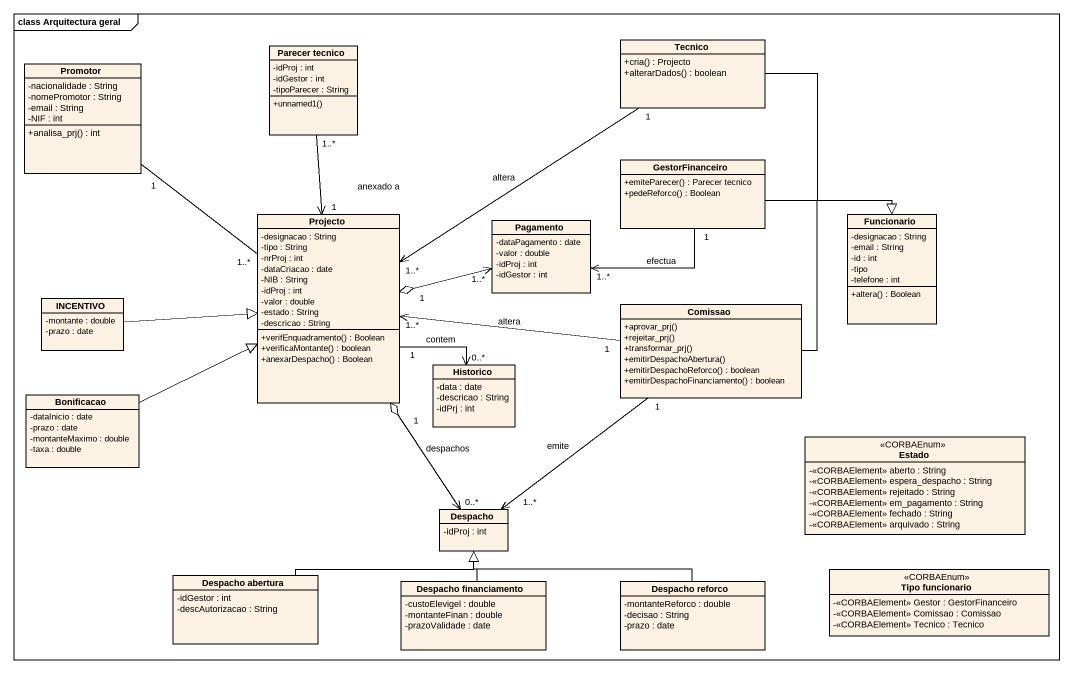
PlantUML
@startuml
mainframe class Arquitectura geral
hide circle
hide empty members
skinparam classAttributeIconSize 0
class "Parecer tecnico" as Parecer_tecnico {
  -idProj : int
  -idGestor : int
  -tipoParecer : String
  +unnamed1()
}
class Tecnico {
  +cria() : Projecto
  +alterarDados() : boolean
}
class Promotor {
  -nacionalidade : String
  -nomePromotor : String
  -email : String
  -NIF : int
  +analisa_prj() : int
}
class GestorFinanceiro {
  +emiteParecer() : Parecer tecnico
  +pedeReforco() : Boolean
}
class Projecto {
  -designacao : String
  -tipo : String
  -nrProj : int
  -dataCriacao : date
  -NIB : String
  -idProj : int
  -valor : double
  -estado : String
  -descricao : String
  +verifEnquadramento() : Boolean
  +verificaMontante() : boolean
  +anexarDespacho() : Boolean
}
class Pagamento {
  -dataPagamento : date
  -valor : double
  -idProj : int
  -idGestor : int
}
class Funcionario {
  -designacao : String
  -email : String
  -id : int
  -tipo
  -telefone : int
  +altera() : Boolean
}
class INCENTIVO {
  -montante : double
  -prazo : date
}
class Comissao {
  +aprovar_prj()
  +rejeitar_prj()
  +transformar_prj()
  +emitirDespachoAbertura()
  +emitirDespachoReforco() : boolean
  +emitirDespachoFinanciamento() : boolean
}
class Bonificacao {
  -dataInicio : date
  -prazo : date
  -montanteMaximo : double
  -taxa : double
}
class Historico {
  -data : date
  -descricao : String
  -idPrj : int
}
class Estado <<CORBAEnum>> {
  -<<CORBAElement>> aberto : String
  -<<CORBAElement>> espera_despacho : String
  -<<CORBAElement>> rejeitado : String
  -<<CORBAElement>> em_pagamento : String
  -<<CORBAElement>> fechado : String
  -<<CORBAElement>> arquivado : String
}
class Despacho {
  -idProj : int
}
class "Despacho abertura" as Despacho_abertura {
  -idGestor : int
  -descAutorizacao : String
}
class "Despacho financiamento" as Despacho_financiamento {
  -custoElevigel : double
  -montanteFinan : double
  -prazoValidade : date
}
class "Despacho reforco" as Despacho_reforco {
  -montanteReforco : double
  -decisao : String
  -prazo : date
}
class "Tipo funcionario" as Tipo_funcionario <<CORBAEnum>> {
  -<<CORBAElement>> Gestor : GestorFinanceiro
  -<<CORBAElement>> Comissao : Comissao
  -<<CORBAElement>> Tecnico : Tecnico
}
Parecer_tecnico "1..*" --> "1" Projecto : anexado a
Tecnico "1" --> "1..*" Projecto : altera
Tecnico --|> Funcionario
Promotor "1" -- "1..*" Projecto
GestorFinanceiro "1" -left-> "1..*" Pagamento : efectua
GestorFinanceiro -right-|> Funcionario
Projecto "1" o-right-> "1..*" Pagamento
Projecto "1" --> "0..*" Historico : contem
Projecto "1" o--> "0..*" Despacho : despachos
INCENTIVO -right-|> Projecto
Comissao "1" -left-> "1..*" Projecto : altera
Comissao -right-|> Funcionario
Comissao "1" --> "1..*" Despacho : emite
Bonificacao -right-|> Projecto
Despacho_abertura -right-|> Despacho
Despacho_financiamento -up-|> Despacho
Despacho_reforco -left-|> Despacho
@enduml
